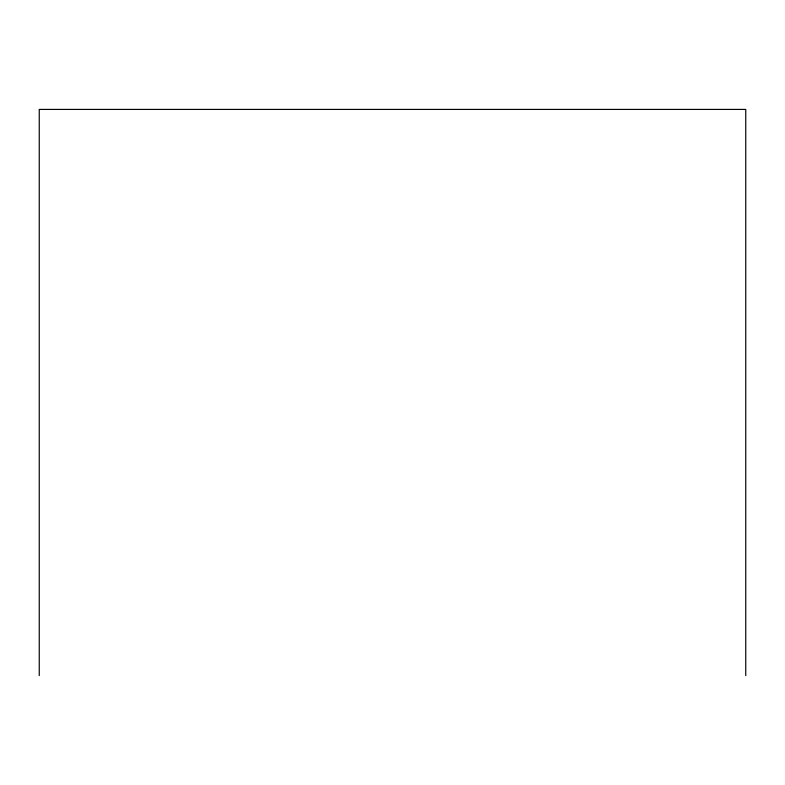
<?xml version="1.0" encoding="UTF-8"?>
<svg xmlns="http://www.w3.org/2000/svg" width="785" height="785" viewBox="0 0 785 785"><rect width="100%" height="100%" fill="white"/><g stroke="black" fill="none" stroke-linecap="round" stroke-linejoin="round"><path stroke-width="1.18" d="M745.75 675.581L745.75 109.419L39.25 109.419L39.25 675.581"/></g></svg>
